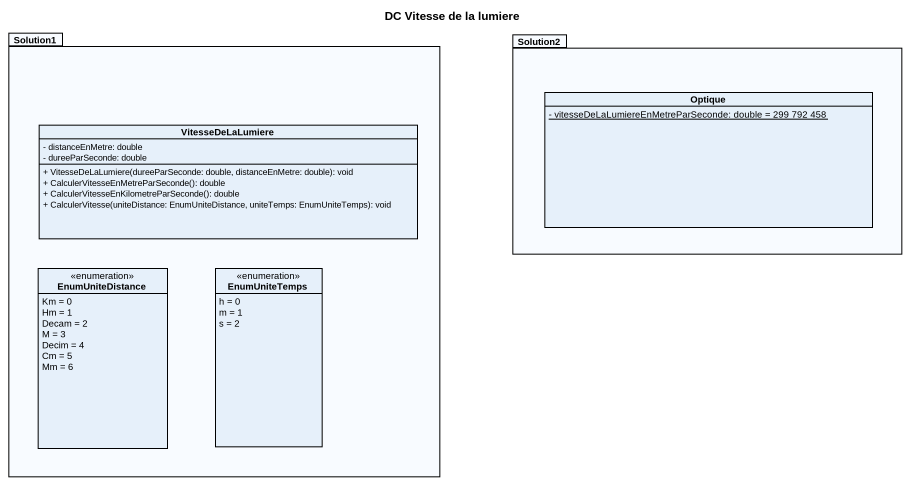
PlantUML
@startuml
title DC Vitesse de la lumiere
hide circle
hide empty members
skinparam classAttributeIconSize 0
package Solution1 {
  class VitesseDeLaLumiere {
    - distanceEnMetre: double
    - dureeParSeconde: double
    + VitesseDeLaLumiere(dureeParSeconde: double, distanceEnMetre: double): void
    + CalculerVitesseEnMetreParSeconde(): double
    + CalculerVitesseEnKilometreParSeconde(): double
    + CalculerVitesse(uniteDistance: EnumUniteDistance, uniteTemps: EnumUniteTemps): void
  }
  enum EnumUniteDistance {
    Km = 0
    Hm = 1
    Decam = 2
    M = 3
    Decim = 4
    Cm = 5
    Mm = 6
  }
  enum EnumUniteTemps {
    h = 0
    m = 1
    s = 2
  }
}
package Solution2 {
  class Optique {
    {static} - vitesseDeLaLumiereEnMetreParSeconde: double = 299 792 458
  }
}
@enduml
